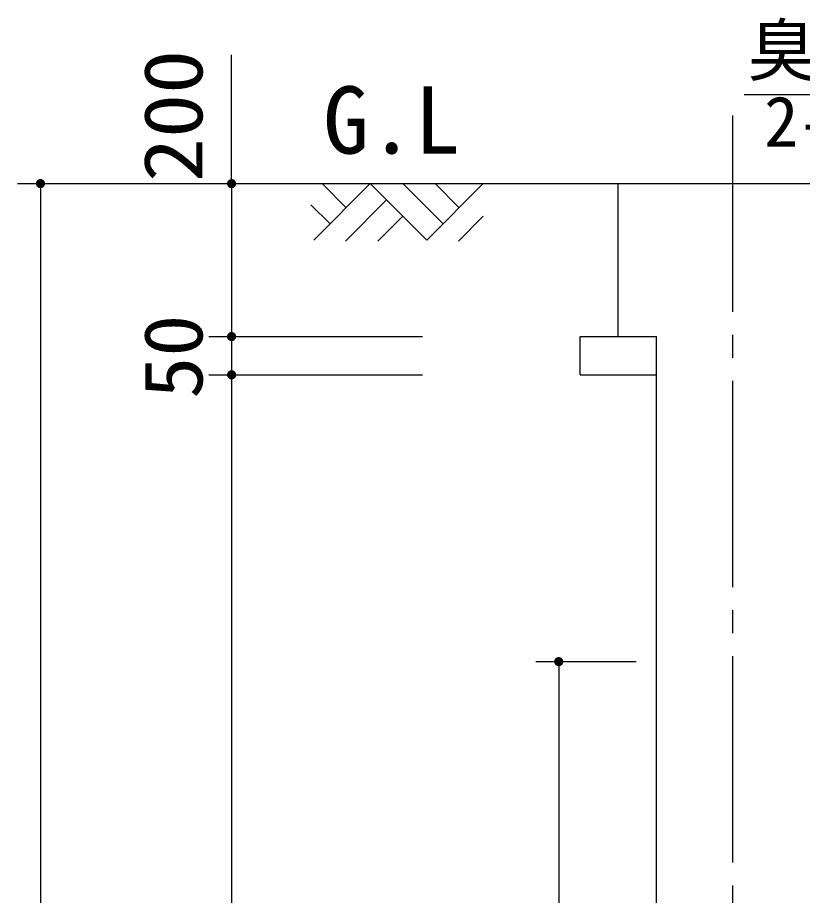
# Model space of a CAD drawing. Units: millimetres, scale not verified. Extents: x -8910 to 8910, y -6308 to 6308.
# Drawn here: x -741 to 286, y -2461 to -1313 of the extents above; entities that cross this region are included whole.
import ezdxf
from ezdxf.enums import TextEntityAlignment as Align

# ---------------------------------------------------------------- set-up
doc = ezdxf.new("R2010")
doc.units = ezdxf.units.MM
doc.header["$LTSCALE"] = 30
doc.linetypes.add('CHAIN2', pattern=[12, 9, -1, 1, -1])
for name, color, linetype, lineweight in [('0-0_機器', 2, 'Continuous', 25), ('0-1_製作', 5, 'Continuous', 25), ('0-5_空気管', 3, 'Continuous', 25), ('0-6_08', 2, 'CHAIN2', 25)]:
    doc.layers.add(name, color=color, linetype=linetype, lineweight=lineweight)
doc.styles.add('ＭＳ ゴシック', font='')
doc.styles.get('ＭＳ ゴシック').set_extended_font_data('MS Gothic')

msp = doc.modelspace()

# ---------------------------------------------------------------- linework, layer by layer
at = {"layer": '0-0_機器'}
for p, q in [((44.7, -1730.41), (44.7, -1530.41)), ((-5.3, -1780.41), (-5.3, -1730.41)), ((-5.3, -1730.41), (94.7, -1730.41)), ((-5.3, -1780.41), (94.7, -1780.41))]:
    msp.add_line(p, q, dxfattribs=at)
at = {"layer": '0-1_製作', "color": 2}
for p, q in [((-461.13, -1530.41), (-461.13, -1361.86)), ((-741.13, -1530.41), (-461.13, -1530.41)), ((-660.08, -1530.41), (402.55, -1530.41)), ((-491.13, -1530.41), (-211.58, -1530.41)), ((-491.13, -1730.41), (-211.58, -1730.41)), ((-491.13, -1780.41), (-211.58, -1780.41)), ((-63.28, -2155.41), (67.9, -2155.41))]:
    msp.add_line(p, q, dxfattribs=at)
at = {"layer": '0-1_製作'}
for points in [[(-716.56, -1527.86), (-711.13, -1524.41), (-711.13, -1530.41)], [(-716.2, -1527.2), (-711.13, -1524.41), (-716.56, -1527.86)], [(-715.76, -1526.59), (-711.13, -1524.41), (-716.2, -1527.2)], [(-715.24, -1526.04), (-711.13, -1524.41), (-715.76, -1526.59)], [(-714.66, -1525.56), (-711.13, -1524.41), (-715.24, -1526.04)], [(-714.02, -1525.15), (-711.13, -1524.41), (-714.66, -1525.56)], [(-713.34, -1524.83), (-711.13, -1524.41), (-714.02, -1525.15)], [(-712.62, -1524.6), (-711.13, -1524.41), (-713.34, -1524.83)], [(-711.88, -1524.46), (-711.13, -1524.41), (-712.62, -1524.6)], [(-711.13, -1524.41), (-705.13, -1530.41), (-711.13, -1530.41)], [(-711.13, -1524.41), (-705.18, -1529.66), (-705.13, -1530.41)], [(-711.13, -1524.41), (-705.32, -1528.92), (-705.18, -1529.66)], [(-711.13, -1524.41), (-705.55, -1528.2), (-705.32, -1528.92)], [(-711.13, -1524.41), (-705.87, -1527.52), (-705.55, -1528.2)], [(-711.13, -1524.41), (-706.28, -1526.89), (-705.87, -1527.52)], [(-711.13, -1524.41), (-706.76, -1526.31), (-706.28, -1526.89)], [(-710.76, -1524.42), (-706.76, -1526.31), (-711.13, -1524.41)], [(-710.76, -1524.42), (-707.31, -1525.79), (-706.76, -1526.31)], [(-710.01, -1524.52), (-707.31, -1525.79), (-710.76, -1524.42)], [(-710.01, -1524.52), (-707.92, -1525.35), (-707.31, -1525.79)], [(-709.28, -1524.71), (-707.92, -1525.35), (-710.01, -1524.52)], [(-709.28, -1524.71), (-708.58, -1524.98), (-707.92, -1525.35)], [(-466.84, -1528.56), (-461.13, -1524.41), (-461.13, -1530.41)], [(-466.56, -1527.86), (-461.13, -1524.41), (-466.84, -1528.56)], [(-466.2, -1527.2), (-461.13, -1524.41), (-466.56, -1527.86)], [(-465.76, -1526.59), (-461.13, -1524.41), (-466.2, -1527.2)], [(-465.24, -1526.04), (-461.13, -1524.41), (-465.76, -1526.59)], [(-464.66, -1525.56), (-461.13, -1524.41), (-465.24, -1526.04)], [(-464.02, -1525.15), (-461.13, -1524.41), (-464.66, -1525.56)], [(-463.34, -1524.83), (-461.13, -1524.41), (-464.02, -1525.15)], [(-462.62, -1524.6), (-461.13, -1524.41), (-463.34, -1524.83)], [(-461.88, -1524.46), (-461.13, -1524.41), (-462.62, -1524.6)], [(-461.13, -1524.41), (-455.13, -1530.41), (-461.13, -1530.41)], [(-461.13, -1524.41), (-455.18, -1529.66), (-455.13, -1530.41)], [(-461.13, -1524.41), (-455.32, -1528.92), (-455.18, -1529.66)], [(-461.13, -1524.41), (-455.55, -1528.2), (-455.32, -1528.92)], [(-461.13, -1524.41), (-455.87, -1527.52), (-455.55, -1528.2)], [(-461.13, -1524.41), (-456.28, -1526.89), (-455.87, -1527.52)], [(-461.13, -1524.41), (-456.76, -1526.31), (-456.28, -1526.89)], [(-461.13, -1524.41), (-457.31, -1525.79), (-456.76, -1526.31)], [(-461.13, -1524.41), (-457.92, -1525.35), (-457.31, -1525.79)], [(-460.76, -1524.42), (-457.92, -1525.35), (-461.13, -1524.41)], [(-460.76, -1524.42), (-458.58, -1524.98), (-457.92, -1525.35)], [(-460.01, -1524.52), (-458.58, -1524.98), (-460.76, -1524.42)], [(-460.01, -1524.52), (-459.28, -1524.71), (-458.58, -1524.98)], [(-717.12, -1530.04), (-711.13, -1530.41), (-717.13, -1530.41)], [(-717.13, -1530.41), (-711.13, -1530.41), (-717.09, -1531.16)], [(-717.03, -1529.29), (-711.13, -1530.41), (-717.12, -1530.04)], [(-717.09, -1531.16), (-711.13, -1530.41), (-716.94, -1531.9)], [(-716.84, -1528.56), (-711.13, -1530.41), (-717.03, -1529.29)], [(-716.94, -1531.9), (-711.13, -1530.41), (-716.71, -1532.62)], [(-716.56, -1527.86), (-711.13, -1530.41), (-716.84, -1528.56)], [(-716.71, -1532.62), (-711.13, -1530.41), (-716.39, -1533.3)], [(-716.39, -1533.3), (-711.13, -1530.41), (-715.99, -1533.94)], [(-715.99, -1533.94), (-711.13, -1530.41), (-711.13, -1536.41)], [(-715.99, -1533.94), (-711.13, -1536.41), (-715.51, -1534.52)], [(-715.51, -1534.52), (-711.51, -1536.4), (-714.96, -1535.04)], [(-715.51, -1534.52), (-711.13, -1536.41), (-711.51, -1536.4)], [(-714.96, -1535.04), (-712.26, -1536.31), (-714.35, -1535.48)], [(-714.96, -1535.04), (-711.51, -1536.4), (-712.26, -1536.31)], [(-714.35, -1535.48), (-712.99, -1536.12), (-713.69, -1535.84)], [(-714.35, -1535.48), (-712.26, -1536.31), (-712.99, -1536.12)], [(-711.13, -1530.41), (-710.38, -1536.37), (-711.13, -1536.41)], [(-711.13, -1530.41), (-709.64, -1536.22), (-710.38, -1536.37)], [(-711.13, -1530.41), (-708.92, -1535.99), (-709.64, -1536.22)], [(-711.13, -1530.41), (-708.24, -1535.67), (-708.92, -1535.99)], [(-711.13, -1530.41), (-707.61, -1535.27), (-708.24, -1535.67)], [(-711.13, -1530.41), (-707.03, -1534.79), (-707.61, -1535.27)], [(-711.13, -1530.41), (-706.51, -1534.24), (-707.03, -1534.79)], [(-711.13, -1530.41), (-706.07, -1533.63), (-706.51, -1534.24)], [(-711.13, -1530.41), (-705.7, -1532.97), (-706.07, -1533.63)], [(-711.13, -1530.41), (-705.43, -1532.27), (-705.7, -1532.97)], [(-705.13, -1530.41), (-705.43, -1532.27), (-711.13, -1530.41)], [(-705.13, -1530.41), (-705.24, -1531.54), (-705.43, -1532.27)], [(-705.13, -1530.41), (-705.14, -1530.79), (-705.24, -1531.54)], [(-467.12, -1530.04), (-461.13, -1530.41), (-467.13, -1530.41)], [(-467.13, -1530.41), (-461.13, -1530.41), (-467.09, -1531.16)], [(-467.03, -1529.29), (-461.13, -1530.41), (-467.12, -1530.04)], [(-467.09, -1531.16), (-461.13, -1530.41), (-466.94, -1531.9)], [(-466.84, -1528.56), (-461.13, -1530.41), (-467.03, -1529.29)], [(-466.94, -1531.9), (-461.13, -1530.41), (-466.71, -1532.62)], [(-466.71, -1532.62), (-461.13, -1530.41), (-466.39, -1533.3)], [(-466.39, -1533.3), (-461.13, -1530.41), (-465.99, -1533.94)], [(-465.99, -1533.94), (-461.13, -1530.41), (-465.51, -1534.52)], [(-465.51, -1534.52), (-461.13, -1530.41), (-464.96, -1535.04)], [(-464.96, -1535.04), (-461.13, -1530.41), (-461.13, -1536.41)], [(-464.96, -1535.04), (-461.13, -1536.41), (-464.35, -1535.48)], [(-464.35, -1535.48), (-461.51, -1536.4), (-463.69, -1535.84)], [(-464.35, -1535.48), (-461.13, -1536.41), (-461.51, -1536.4)], [(-463.69, -1535.84), (-462.26, -1536.31), (-462.99, -1536.12)], [(-463.69, -1535.84), (-461.51, -1536.4), (-462.26, -1536.31)], [(-461.13, -1530.41), (-460.38, -1536.37), (-461.13, -1536.41)], [(-461.13, -1530.41), (-459.64, -1536.22), (-460.38, -1536.37)], [(-461.13, -1530.41), (-458.92, -1535.99), (-459.64, -1536.22)], [(-461.13, -1530.41), (-458.24, -1535.67), (-458.92, -1535.99)], [(-461.13, -1530.41), (-457.61, -1535.27), (-458.24, -1535.67)], [(-461.13, -1530.41), (-457.03, -1534.79), (-457.61, -1535.27)], [(-461.13, -1530.41), (-456.51, -1534.24), (-457.03, -1534.79)], [(-461.13, -1530.41), (-456.07, -1533.63), (-456.51, -1534.24)], [(-461.13, -1530.41), (-455.7, -1532.97), (-456.07, -1533.63)], [(-461.13, -1530.41), (-455.43, -1532.27), (-455.7, -1532.97)], [(-461.13, -1530.41), (-455.24, -1531.54), (-455.43, -1532.27)], [(-455.13, -1530.41), (-455.24, -1531.54), (-461.13, -1530.41)], [(-455.13, -1530.41), (-455.14, -1530.79), (-455.24, -1531.54)], [(-467.12, -1730.04), (-461.13, -1730.41), (-467.13, -1730.41)], [(-467.13, -1730.41), (-461.13, -1730.41), (-467.09, -1731.16)], [(-467.03, -1729.29), (-461.13, -1730.41), (-467.12, -1730.04)], [(-467.09, -1731.16), (-461.13, -1730.41), (-466.94, -1731.9)], [(-466.84, -1728.56), (-461.13, -1730.41), (-467.03, -1729.29)], [(-466.94, -1731.9), (-461.13, -1730.41), (-466.71, -1732.62)], [(-466.84, -1728.56), (-461.13, -1724.41), (-461.13, -1730.41)], [(-466.56, -1727.86), (-461.13, -1724.41), (-466.84, -1728.56)], [(-466.71, -1732.62), (-461.13, -1730.41), (-466.39, -1733.3)], [(-466.2, -1727.2), (-461.13, -1724.41), (-466.56, -1727.86)], [(-466.39, -1733.3), (-461.13, -1730.41), (-465.99, -1733.94)], [(-465.76, -1726.59), (-461.13, -1724.41), (-466.2, -1727.2)], [(-465.99, -1733.94), (-461.13, -1730.41), (-465.51, -1734.52)], [(-465.24, -1726.04), (-461.13, -1724.41), (-465.76, -1726.59)], [(-465.51, -1734.52), (-461.13, -1730.41), (-464.96, -1735.04)], [(-464.66, -1725.56), (-461.13, -1724.41), (-465.24, -1726.04)], [(-464.96, -1735.04), (-461.13, -1730.41), (-464.35, -1735.48)], [(-464.02, -1725.15), (-461.13, -1724.41), (-464.66, -1725.56)], [(-464.35, -1735.48), (-461.13, -1730.41), (-461.13, -1736.41)], [(-463.34, -1724.83), (-461.13, -1724.41), (-464.02, -1725.15)], [(-462.62, -1724.6), (-461.13, -1724.41), (-463.34, -1724.83)], [(-461.88, -1724.46), (-461.13, -1724.41), (-462.62, -1724.6)], [(-461.13, -1724.41), (-455.13, -1730.41), (-461.13, -1730.41)], [(-461.13, -1724.41), (-455.18, -1729.66), (-455.13, -1730.41)], [(-461.13, -1724.41), (-455.32, -1728.92), (-455.18, -1729.66)], [(-461.13, -1724.41), (-455.55, -1728.2), (-455.32, -1728.92)], [(-461.13, -1724.41), (-455.87, -1727.52), (-455.55, -1728.2)], [(-461.13, -1724.41), (-456.28, -1726.89), (-455.87, -1727.52)], [(-461.13, -1724.41), (-456.76, -1726.31), (-456.28, -1726.89)], [(-461.13, -1724.41), (-457.31, -1725.79), (-456.76, -1726.31)], [(-461.13, -1724.41), (-457.92, -1725.35), (-457.31, -1725.79)], [(-461.13, -1724.41), (-458.58, -1724.98), (-457.92, -1725.35)], [(-460.76, -1724.42), (-458.58, -1724.98), (-461.13, -1724.41)], [(-461.13, -1730.41), (-460.38, -1736.37), (-461.13, -1736.41)], [(-461.13, -1730.41), (-459.64, -1736.22), (-460.38, -1736.37)], [(-461.13, -1730.41), (-458.92, -1735.99), (-459.64, -1736.22)], [(-461.13, -1730.41), (-458.24, -1735.67), (-458.92, -1735.99)], [(-461.13, -1730.41), (-457.61, -1735.27), (-458.24, -1735.67)], [(-461.13, -1730.41), (-457.03, -1734.79), (-457.61, -1735.27)], [(-461.13, -1730.41), (-456.51, -1734.24), (-457.03, -1734.79)], [(-461.13, -1730.41), (-456.07, -1733.63), (-456.51, -1734.24)], [(-461.13, -1730.41), (-455.7, -1732.97), (-456.07, -1733.63)], [(-461.13, -1730.41), (-455.43, -1732.27), (-455.7, -1732.97)], [(-461.13, -1730.41), (-455.24, -1731.54), (-455.43, -1732.27)], [(-455.13, -1730.41), (-455.24, -1731.54), (-461.13, -1730.41)], [(-460.01, -1724.52), (-458.58, -1724.98), (-460.76, -1724.42)], [(-460.01, -1724.52), (-459.28, -1724.71), (-458.58, -1724.98)], [(-455.13, -1730.41), (-455.14, -1730.79), (-455.24, -1731.54)], [(-464.35, -1735.48), (-461.51, -1736.4), (-463.69, -1735.84)], [(-464.35, -1735.48), (-461.13, -1736.41), (-461.51, -1736.4)], [(-463.69, -1735.84), (-462.26, -1736.31), (-462.99, -1736.12)], [(-463.69, -1735.84), (-461.51, -1736.4), (-462.26, -1736.31)], [(-466.84, -1778.56), (-461.13, -1780.41), (-467.03, -1779.29)], [(-466.84, -1778.56), (-461.13, -1774.41), (-461.13, -1780.41)], [(-466.56, -1777.86), (-461.13, -1774.41), (-466.84, -1778.56)], [(-466.2, -1777.2), (-461.13, -1774.41), (-466.56, -1777.86)], [(-465.76, -1776.59), (-461.13, -1774.41), (-466.2, -1777.2)], [(-465.24, -1776.04), (-461.13, -1774.41), (-465.76, -1776.59)], [(-464.66, -1775.56), (-461.13, -1774.41), (-465.24, -1776.04)], [(-464.02, -1775.15), (-461.13, -1774.41), (-464.66, -1775.56)], [(-463.34, -1774.83), (-461.13, -1774.41), (-464.02, -1775.15)], [(-462.62, -1774.6), (-461.13, -1774.41), (-463.34, -1774.83)], [(-461.88, -1774.46), (-461.13, -1774.41), (-462.62, -1774.6)], [(-461.13, -1774.41), (-455.13, -1780.41), (-461.13, -1780.41)], [(-461.13, -1774.41), (-455.18, -1779.66), (-455.13, -1780.41)], [(-461.13, -1774.41), (-455.32, -1778.92), (-455.18, -1779.66)], [(-461.13, -1774.41), (-455.55, -1778.2), (-455.32, -1778.92)], [(-461.13, -1774.41), (-455.87, -1777.52), (-455.55, -1778.2)], [(-461.13, -1774.41), (-456.28, -1776.89), (-455.87, -1777.52)], [(-461.13, -1774.41), (-456.76, -1776.3), (-456.28, -1776.89)], [(-461.13, -1774.41), (-457.31, -1775.79), (-456.76, -1776.3)], [(-461.13, -1774.41), (-457.92, -1775.35), (-457.31, -1775.79)], [(-461.13, -1774.41), (-458.58, -1774.98), (-457.92, -1775.35)], [(-460.76, -1774.42), (-458.58, -1774.98), (-461.13, -1774.41)], [(-460.01, -1774.52), (-458.58, -1774.98), (-460.76, -1774.42)], [(-460.01, -1774.52), (-459.28, -1774.71), (-458.58, -1774.98)], [(-467.12, -1780.04), (-461.13, -1780.41), (-467.13, -1780.41)], [(-467.13, -1780.41), (-461.13, -1780.41), (-467.09, -1781.16)], [(-467.03, -1779.29), (-461.13, -1780.41), (-467.12, -1780.04)], [(-467.09, -1781.16), (-461.13, -1780.41), (-466.94, -1781.9)], [(-466.94, -1781.9), (-461.13, -1780.41), (-466.71, -1782.62)], [(-466.71, -1782.62), (-461.13, -1780.41), (-466.39, -1783.3)], [(-466.39, -1783.3), (-461.13, -1780.41), (-465.99, -1783.94)], [(-465.99, -1783.94), (-461.13, -1780.41), (-465.51, -1784.52)], [(-465.51, -1784.52), (-461.13, -1780.41), (-464.96, -1785.04)], [(-464.96, -1785.04), (-461.13, -1780.41), (-464.35, -1785.48)], [(-464.35, -1785.48), (-461.13, -1780.41), (-461.13, -1786.41)], [(-464.35, -1785.48), (-461.51, -1786.4), (-463.69, -1785.84)], [(-464.35, -1785.48), (-461.13, -1786.41), (-461.51, -1786.4)], [(-463.69, -1785.84), (-462.26, -1786.31), (-462.99, -1786.12)], [(-463.69, -1785.84), (-461.51, -1786.4), (-462.26, -1786.31)], [(-461.13, -1780.41), (-460.38, -1786.36), (-461.13, -1786.41)], [(-461.13, -1780.41), (-459.64, -1786.22), (-460.38, -1786.36)], [(-461.13, -1780.41), (-458.92, -1785.99), (-459.64, -1786.22)], [(-461.13, -1780.41), (-458.24, -1785.67), (-458.92, -1785.99)], [(-461.13, -1780.41), (-457.61, -1785.27), (-458.24, -1785.67)], [(-461.13, -1780.41), (-457.03, -1784.79), (-457.61, -1785.27)], [(-461.13, -1780.41), (-456.51, -1784.24), (-457.03, -1784.79)], [(-461.13, -1780.41), (-456.07, -1783.63), (-456.51, -1784.24)], [(-461.13, -1780.41), (-455.7, -1782.97), (-456.07, -1783.63)], [(-461.13, -1780.41), (-455.43, -1782.27), (-455.7, -1782.97)], [(-461.13, -1780.41), (-455.24, -1781.54), (-455.43, -1782.27)], [(-455.13, -1780.41), (-455.24, -1781.54), (-461.13, -1780.41)], [(-455.13, -1780.41), (-455.14, -1780.79), (-455.24, -1781.54)], [(-39.27, -2155.03), (-33.28, -2155.41), (-39.28, -2155.41)], [(-39.28, -2155.41), (-33.28, -2155.41), (-39.23, -2156.16)], [(-39.27, -2155.03), (-33.28, -2149.41), (-33.28, -2155.41)], [(-39.17, -2154.29), (-33.28, -2149.41), (-39.27, -2155.03)], [(-39.23, -2156.16), (-33.28, -2155.41), (-39.09, -2156.9)], [(-38.98, -2153.56), (-33.28, -2149.41), (-39.17, -2154.29)], [(-39.09, -2156.9), (-33.28, -2155.41), (-38.86, -2157.62)], [(-38.71, -2152.86), (-33.28, -2149.41), (-38.98, -2153.56)], [(-38.86, -2157.62), (-33.28, -2155.41), (-38.54, -2158.3)], [(-38.34, -2152.2), (-33.28, -2149.41), (-38.71, -2152.86)], [(-38.54, -2158.3), (-33.28, -2155.41), (-38.13, -2158.94)], [(-37.9, -2151.59), (-33.28, -2149.41), (-38.34, -2152.2)], [(-38.13, -2158.94), (-33.28, -2155.41), (-37.65, -2159.52)], [(-37.39, -2151.04), (-33.28, -2149.41), (-37.9, -2151.59)], [(-37.65, -2159.52), (-33.28, -2155.41), (-37.1, -2160.03)], [(-36.8, -2150.56), (-33.28, -2149.41), (-37.39, -2151.04)], [(-37.1, -2160.03), (-33.28, -2155.41), (-36.49, -2160.48)], [(-36.17, -2150.15), (-33.28, -2149.41), (-36.8, -2150.56)], [(-36.49, -2160.48), (-33.28, -2155.41), (-35.83, -2160.84)], [(-35.49, -2149.83), (-33.28, -2149.41), (-36.17, -2150.15)], [(-35.83, -2160.84), (-33.28, -2155.41), (-35.13, -2161.12)], [(-34.77, -2149.6), (-33.28, -2149.41), (-35.49, -2149.83)], [(-35.13, -2161.12), (-33.28, -2155.41), (-34.4, -2161.31)], [(-34.03, -2149.46), (-33.28, -2149.41), (-34.77, -2149.6)], [(-34.4, -2161.31), (-33.28, -2155.41), (-33.65, -2161.4)], [(-33.65, -2161.4), (-33.28, -2155.41), (-33.28, -2161.41)], [(-33.28, -2149.41), (-27.28, -2155.41), (-33.28, -2155.41)], [(-33.28, -2149.41), (-27.33, -2154.66), (-27.28, -2155.41)], [(-33.28, -2149.41), (-27.47, -2153.92), (-27.33, -2154.66)], [(-33.28, -2149.41), (-27.7, -2153.2), (-27.47, -2153.92)], [(-33.28, -2149.41), (-28.02, -2152.52), (-27.7, -2153.2)], [(-33.28, -2149.41), (-28.42, -2151.88), (-28.02, -2152.52)], [(-33.28, -2149.41), (-28.9, -2151.3), (-28.42, -2151.88)], [(-33.28, -2149.41), (-29.45, -2150.79), (-28.9, -2151.3)], [(-33.28, -2149.41), (-30.06, -2150.35), (-29.45, -2150.79)], [(-33.28, -2149.41), (-30.72, -2149.98), (-30.06, -2150.35)], [(-33.28, -2149.41), (-31.42, -2149.71), (-30.72, -2149.98)], [(-33.28, -2149.41), (-32.15, -2149.52), (-31.42, -2149.71)], [(-33.28, -2149.41), (-32.9, -2149.42), (-32.15, -2149.52)], [(-33.28, -2155.41), (-32.53, -2161.36), (-33.28, -2161.41)], [(-33.28, -2155.41), (-31.79, -2161.22), (-32.53, -2161.36)], [(-33.28, -2155.41), (-31.07, -2160.99), (-31.79, -2161.22)], [(-33.28, -2155.41), (-30.39, -2160.67), (-31.07, -2160.99)], [(-33.28, -2155.41), (-29.75, -2160.27), (-30.39, -2160.67)], [(-33.28, -2155.41), (-29.17, -2159.79), (-29.75, -2160.27)], [(-33.28, -2155.41), (-28.66, -2159.24), (-29.17, -2159.79)], [(-33.28, -2155.41), (-28.21, -2158.63), (-28.66, -2159.24)], [(-33.28, -2155.41), (-27.85, -2157.97), (-28.21, -2158.63)], [(-33.28, -2155.41), (-27.57, -2157.27), (-27.85, -2157.97)], [(-33.28, -2155.41), (-27.38, -2156.54), (-27.57, -2157.27)], [(-33.28, -2155.41), (-27.29, -2155.79), (-27.38, -2156.54)], [(-33.28, -2155.41), (-27.28, -2155.41), (-27.29, -2155.79)]]:
    msp.add_solid(points, dxfattribs=at)
at = {"layer": '0-5_空気管', "color": 2}
for p, q in [((-711.13, -1530.41), (-711.13, -3760.41)), ((-461.13, -1530.41), (-461.13, -1730.41)), ((-461.13, -1730.41), (-461.13, -1780.41)), ((-461.13, -1780.41), (-461.13, -3410.41)), ((-33.28, -2155.41), (-33.28, -3405.41))]:
    msp.add_line(p, q, dxfattribs=at)
at = {"layer": '0-5_空気管'}
for p, q in [((-279.67, -1530.45), (-353.55, -1604.33)), ((-311.12, -1561.9), (-342.58, -1530.45)), ((-205.78, -1604.33), (-279.67, -1530.45)), ((-184.57, -1583.12), (-237.24, -1530.45)), ((-131.9, -1530.45), (-205.78, -1604.33)), ((-163.35, -1561.9), (-194.81, -1530.45)), ((-332.34, -1583.12), (-357.35, -1558.1)), ((-258.45, -1551.66), (-312.24, -1605.45)), ((-237.24, -1572.87), (-269.81, -1605.45)), ((-131.9, -1572.87), (-164.47, -1605.45))]:
    msp.add_line(p, q, dxfattribs=at)
msp.add_lwpolyline([(822.84, -2027.91), (520.84, -1414.11), (209.4, -1414.11)], dxfattribs=at)
at = {"layer": '0-6_08'}
msp.add_line((194.7, -3858.12), (194.7, -1441.36), dxfattribs=at)
at = {"layer": '0-6_08', "linetype": 'Continuous'}
msp.add_line((94.7, -3410.41), (94.7, -1730.41), dxfattribs=at)

# ---------------------------------------------------------------- texts
at = {"layer": '0-1_製作', "color": 4, "style": 'ＭＳ ゴシック'}
for s, width, p in [('200', 1.1, (-476.21, -1528.3)), ('50', 1.05, (-476.13, -1811.66))]:
    msp.add_text(s, height=76.98, rotation=90, dxfattribs=dict(at, width=width)).set_placement(p, align=Align.BOTTOM_LEFT)
at = {"layer": '0-5_空気管', "color": 4, "style": 'ＭＳ ゴシック'}
for s, height, p in [('臭突口', 65.98, (214.26, -1408.77)), ('G.L', 87.98, (-341.48, -1517.56)), ('2-φ65', 65.98, (235.37, -1501.94))]:
    msp.add_text(s, height=height, dxfattribs=at).set_placement(p, align=Align.BOTTOM_LEFT)

doc.saveas('drawing.dxf')
